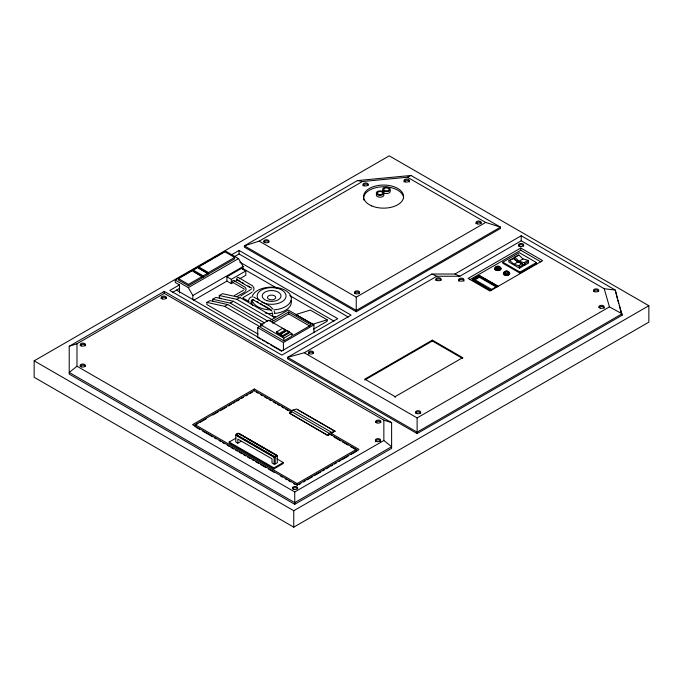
<?xml version="1.0" encoding="UTF-8"?>
<svg xmlns="http://www.w3.org/2000/svg" width="683" height="683" viewBox="0 0 683 683"><rect width="100%" height="100%" fill="white"/><g stroke="black" fill="none" stroke-linecap="round" stroke-linejoin="round"><path stroke-width="1.02" d="M248.544 300.563L249.397 298.232L251.011 297.028M253.615 290.838L253.965 288.081L252.59 285.87L238.367 277.443M245.624 291.291L246.093 288.943L245.077 287.236L233.723 280.508M251.182 289.285L240.834 295.944M350.9 454.588L356.372 451.429L356.372 449.388L330.051 434.2L327.729 435.541L289.413 413.13L290.967 411.243L292.998 410.065L296.653 408.989L334.96 431.101L331.332 433.457L331.332 435.498M327.729 435.541L329.274 433.355L334.96 431.101M243.447 290.249L234.38 295.577M76.983 343.754L76.983 366.225L69.222 372.448L294.74 502.645L391.615 446.716L383.855 440.501L383.855 420.139L164.27 293.366L76.983 343.754L69.222 346.264L69.222 374.105L294.74 504.302L391.615 448.372L391.615 422.649L164.27 291.385L69.222 346.264M34.15 360.846L389.242 155.835L648.85 305.719L648.85 322.154L293.758 527.165L34.15 377.281L34.15 360.846L293.758 510.73L648.85 305.719M179.45 293.041L179.45 284.871L175.258 282.455L175.258 280.09L225.51 251.079L238.538 258.601L243.097 266.498L243.097 269.657M178.494 278.638L192.273 270.681L202.228 276.436L202.228 277.827L188.457 285.784L178.494 280.03L178.494 278.638L188.457 284.384L202.228 276.436M193.263 270.126L197.728 267.548L207.692 273.294L207.692 274.694L203.227 277.272L193.263 271.518L193.263 270.126L203.227 275.872L207.692 273.294M198.727 266.916L224.878 251.822L234.645 257.457L234.645 258.857L208.503 273.96L198.727 268.317L198.727 266.916L208.503 272.56L234.645 257.457M357.388 180.594L244.386 245.837L244.386 247.144L356.244 311.721L500.494 228.438L500.494 227.14L411.004 175.471L357.388 180.594L362.417 181.533L407.401 177.23L411.004 175.471M179.45 284.871L169.836 290.42L281.857 355.1L351.096 315.128L239.067 250.448L231.4 254.87M407.401 177.23L485.681 222.427L500.494 227.14L356.244 310.415L244.386 245.837L259.199 241.125L362.417 181.533M172.338 292.52L179.45 288.414M234.892 256.407L239.067 253.991L348.347 317.083M175.258 280.09L188.286 287.611L238.538 258.601M192.845 299.717L192.845 295.508L243.097 266.498M193.767 300.247L226.927 281.097L226.927 276.803L241.441 268.419L245.812 270.946L245.812 275.24L239.52 278.877M226.927 276.803L231.298 279.33L245.812 270.946M226.927 281.097L231.298 283.624L233.125 282.574L243.524 288.576A5.165 2.98 0 0 1 244.343 289.191M234.961 281.507L237.727 279.919M258.029 334.098L206.889 304.567L206.889 302.381L209.954 300.605L227.738 304.575L262.938 324.895M212.678 301.442L212.678 299.256L215.845 297.429L233.432 301.28L267.736 321.087M221.155 298.787L219.311 297.72L219.311 295.534L222.47 293.707L239.972 297.506L275.172 317.834M236.694 296.738L243.524 292.794A5.165 2.98 0 0 0 244.642 291.82M206.889 302.381L224.664 306.343L227.738 304.575M212.678 299.256L230.273 303.107L233.432 301.28M219.311 295.534L236.813 299.333L239.972 297.506M243.139 297.532L250.67 293.178A7.086 4.089 0 0 0 251.284 292.776M260.778 324.826L268.786 320.207L291.863 333.526L291.863 336.215L283.855 340.834L260.778 327.507L260.778 324.826L283.855 338.145L291.863 333.526M260.479 339.024L257.73 337.436L257.73 327.652L260.769 325.902M269.537 320.839L288.252 310.031L313.941 324.86L313.941 332.681M271.732 321.787L288.704 311.986L311.226 324.988L293.357 335.31L291.556 334.269M272.619 323.204L288.704 313.924L309.425 325.885M276.572 331.878L282.711 328.327L285.503 329.94L285.503 331.016L279.364 334.559L276.572 332.954L276.572 331.878L279.364 333.492L285.503 329.94M280.5 334.337L287.108 330.521L289.336 331.81L289.336 332.886L282.736 336.702L280.5 335.413L280.5 334.337L282.736 335.626L289.336 331.81M259.199 241.125L356.244 297.156L485.681 222.427M257.73 327.652L283.411 342.482L313.941 324.86M313.506 329.129L327.191 321.232L327.191 319.806L310.347 310.082L295.799 314.53L312.643 324.254L327.191 319.806M431.912 274.02L287.577 357.354L287.577 358.788L417.117 433.577L622.076 315.239L615.263 290.044L521.223 235.755L454.946 274.02L431.912 274.02L436.804 276.248L459.838 276.248L521.223 240.809L604.233 288.73L615.263 290.044L617.253 298.411M604.233 288.73L609.441 306.88L622.076 313.804L417.117 432.143L287.577 357.354L304.268 352.769L436.804 276.248M292.102 410.807L254.332 389.003L192.538 424.672L297.139 485.067L358.925 449.388L331.332 433.457M195.099 426.721L195.099 424.672L254.332 390.48L291.743 412.08M194.382 425.654L198.07 423.52M199.914 422.461L206.368 418.73M212.823 414.999L218.364 411.806M220.208 410.739L226.662 407.017M228.506 405.95L231.272 404.353M233.116 403.286L234.961 402.227M236.805 401.16L239.571 399.564M241.415 398.496L243.259 397.429M246.025 395.833L247.869 394.765M249.713 393.707L252.479 392.11M520.779 248.006L468.111 278.416L489.976 291.043L542.652 260.633L520.779 248.006L520.779 250.26L469.955 279.603M472.423 279.492L479.406 275.462L498.197 286.314L479.406 275.778L472.423 279.492L491.222 290.668M502.85 262.195L519.319 252.684L536.445 262.571L536.445 263.647L519.976 273.157L502.85 263.271L502.85 262.195L519.976 272.082L536.445 262.571M474.386 279.441L479.415 276.538L496.72 286.527L496.72 287.278L479.415 277.289L474.386 280.192L474.386 279.441L491.7 289.43L496.72 286.527M514.06 257.636L518.832 255.007L523.007 258.934L528.096 260.36L528.668 262.946L524.664 265.252L514.06 259.13L514.06 257.636L518.832 255.007M508.895 260.744L513.394 258.345L517.663 262.084L522.367 263.527L523.221 266.046L519.498 268.197L508.895 262.076L508.895 260.744L513.394 258.345M514.828 257.32L519.003 261.248L523.007 258.934M509.672 260.496L513.94 264.236L517.663 262.084M513.94 264.236L518.645 265.678L522.367 263.527M519.003 261.248L524.092 262.665L528.096 260.36M524.664 265.252L524.664 263.766L528.668 261.461M519.498 268.197L519.498 266.951L523.221 264.808M238.043 433.79L238.043 433.364L236.455 434.277L236.455 435.071L274.37 456.961L276.589 456.005L276.589 455.254L238.674 433.364L236.455 434.704L274.37 456.534L276.589 455.57M276.863 458.839L283.257 462.528L283.257 463.492L273.951 468.871L229.189 443.028L229.189 442.055L235.959 438.153M237.846 443.19L237.846 439.109L272.005 458.831L272.005 462.912L274.096 464.116L277.255 462.929L277.255 455.518L238.948 433.406L237.761 433.406L235.789 434.542L235.789 442.003L237.846 443.19L241.014 441.363M289.413 413.42L290.967 412.523M462.69 357.661L432.348 340.143L364.79 379.15L395.124 396.661L462.69 357.661L462.69 358.515M364.79 380.004L432.348 341.005L461.768 357.986M235.789 435.233L274.096 457.345L277.255 456.159M229.189 442.055L273.951 467.898L283.257 462.528M195.099 424.672L297.139 483.59L356.372 449.388M298.958 484.58L300.785 483.53M303.517 481.95L305.335 480.892M307.162 479.842L312.626 476.683M314.453 475.633L320.831 471.953M322.649 470.903L324.476 469.844M326.295 468.794L329.027 467.215M330.854 466.165L332.672 465.114M334.499 464.056L336.318 463.006M339.058 461.426L340.877 460.376M342.704 459.326L348.168 456.167M304.268 352.769L417.117 417.919L609.441 306.88M76.983 366.225L294.74 491.948L383.855 440.501M383.855 420.139L391.615 422.649M253.675 297.003L269.939 306.197L273.14 309.314M454.946 274.02L459.838 276.248M520.779 250.26L540.825 261.837M472.423 279.808L490.326 290.147M239.776 262.127L337.718 318.671L281.857 350.925L176.521 290.104M242.542 268.342L276.735 288.081M289.669 295.551L334.021 321.155M238.589 280.414L240.314 281.413M242.038 282.412L243.763 283.402M248.083 285.895L249.807 286.894M236.924 279.953L249.841 287.406M256.962 301.553L258.712 302.569M260.471 303.576L262.221 304.592M263.971 305.6L269.23 308.639M253.521 300.059L268.445 308.682M242.969 298.044L249.073 301.57M236.813 299.333L272.91 320.182M230.273 303.107L264.569 322.914M224.664 306.343L259.864 326.67M262.315 340.083L264.15 341.141M265.986 342.2L268.735 343.788M270.57 344.847L281.575 351.207M297.566 409.774L334.96 431.366M292.998 410.065L331.315 432.185M290.967 411.243L329.274 433.355M256.168 392.102L258.012 393.169M260.778 394.765L262.622 395.833M264.466 396.891L267.224 398.488M269.068 399.555L270.912 400.614M273.678 402.21L275.514 403.277M277.358 404.336L279.202 405.403M281.968 407L283.812 408.067M285.656 409.126L288.414 410.722M334.089 437.094L340.535 440.808M342.371 441.875L347.895 445.06M350.652 446.656L358.012 450.9M289.413 413.13L327.729 435.25M239.579 434.311L241.381 435.353M243.191 436.394L244.992 437.436M246.802 438.477L263.954 448.381M265.755 449.423L272.082 453.077M273.883 454.118L275.693 455.16M196.012 427.251L199.692 429.368M202.45 430.964L212.558 436.804M214.402 437.863L216.238 438.921M218.995 440.518L220.831 441.577M222.675 442.644L224.511 443.702M227.268 445.29L229.112 446.358M230.948 447.416L233.706 449.013M235.541 450.071L237.385 451.13M239.221 452.197L241.978 453.785M243.814 454.844L245.658 455.911M247.494 456.97L250.251 458.566M252.087 459.625L253.931 460.684M255.766 461.751L258.524 463.339M260.368 464.397L265.883 467.582M268.641 469.178L274.156 472.363M280.585 476.077L282.429 477.135M285.187 478.732L287.022 479.79M288.866 480.858L290.702 481.916M293.459 483.504L295.295 484.571M518.645 265.678L519.498 266.951M188.286 287.611L192.845 295.508M524.092 262.665L524.664 263.766M274.079 310.944L274.745 312.66M617.816 300.392L618.67 303.363M619.242 305.344L622.076 315.239M521.223 235.755L521.223 240.809M519.976 272.082L519.976 273.157M491.7 289.43L491.7 290.181M479.415 276.538L479.415 277.289M432.348 340.143L432.348 341.005M417.117 417.919L417.117 433.577M395.124 396.661L395.124 397.523M356.244 297.156L356.244 311.721M297.139 483.59L297.139 485.63M294.74 491.948L294.74 504.302M293.758 510.73L293.758 527.165M288.704 311.986L288.704 313.924M283.855 338.145L283.855 340.834M283.411 342.482L283.411 350.311M282.736 335.626L282.736 336.702M279.364 333.492L279.364 334.559M275.206 457.345L275.206 464.116M274.925 456.534L274.925 456.961M274.37 456.534L274.37 456.961M274.096 457.345L274.096 464.116M273.951 467.898L273.951 468.871M254.332 389.003L254.332 391.043M251.122 304.08L251.122 301.895A4.542 2.621 60 0 1 253.914 299.828M239.067 250.448L239.067 253.991M231.298 279.33L231.298 283.624M208.503 272.56L208.503 273.96M203.227 275.872L203.227 277.272M188.457 284.384L188.457 285.784M164.27 291.385L164.27 293.366M259.088 300.127A14.445 8.341 0 0 1 270.34 287.654A14.445 8.341 0 0 1 285.17 298.812A14.445 8.341 0 0 1 261.384 301.852M252.001 297.173A19.739 11.398 0 0 1 272.244 287.142A19.739 11.398 0 0 1 291.308 297.916A19.739 11.398 0 0 1 274.387 309.817M271.296 309.937A19.739 11.398 0 0 1 252.053 300.144M233.244 282.369A1.187 0.683 -60 0 1 232.254 282.088A1.187 0.683 -60 0 1 233.074 280.551A1.187 0.683 -60 0 1 233.919 281.097M237.906 279.68A1.451 0.837 -60 0 1 236.685 279.654A1.451 0.837 -60 0 1 237.214 277.87A1.451 0.837 -60 0 1 238.529 277.597M272.773 316.502A2.638 1.528 60 0 1 272.713 315.905L272.713 314.667A4.926 2.843 60 0 0 272.594 313.557M269.691 308.938A4.926 2.843 60 0 1 270.135 309.297M270.562 309.715A4.926 2.843 60 0 1 271.356 310.697M271.996 311.807A4.926 2.843 60 0 1 272.244 312.387M252.206 291.854A7.086 4.089 0 0 1 251.796 292.333M250.67 287.389A7.086 4.089 0 0 1 251.796 288.243M291.137 300.58A19.739 11.398 0 0 1 274.387 313.471M272.329 313.582A19.739 11.398 0 0 1 265.209 312.976M252.838 305.736A19.739 11.398 0 0 1 252.001 300.827M499.632 267.531A2.501 1.443 0 0 1 498.505 269.939A2.501 1.443 0 0 1 495.448 268.171M518.474 246.204A2.63 1.52 0 0 1 521.103 244.685A2.63 1.52 0 0 1 523.741 246.204M363.8 200.042A20.003 11.551 0 0 1 382.352 186.8A20.003 11.551 0 0 1 403.576 198.625M383.428 193.912A3.816 2.203 0 0 1 380.124 197.216A3.816 2.203 0 0 1 376.82 193.912M389.558 190.096A3.816 2.203 0 0 1 388.644 193.161A3.816 2.203 0 0 1 383.325 192.64M382.642 191.564A3.816 2.203 0 0 1 382.676 190.992M385.758 191.402A2.63 1.52 0 0 1 387.756 191.556M379.424 195.014A2.698 1.554 0 0 1 380.824 195.014M498.675 267.002A3.159 1.827 0 0 1 500.451 269.811A3.159 1.827 0 0 1 495.277 269.811A3.159 1.827 0 0 1 497.045 267.002M508.118 272.03A3.159 1.827 0 0 1 508.955 274.779A3.159 1.827 0 0 1 504.114 274.779A3.159 1.827 0 0 1 504.959 272.03M498.675 266.788A3.159 1.827 0 0 1 500.451 269.597A3.159 1.827 0 0 1 495.277 269.597A3.159 1.827 0 0 1 497.045 266.788M508.306 272.372A2.501 1.443 0 0 1 508.451 274.318A2.501 1.443 0 0 1 505.104 274.575A2.501 1.443 0 0 1 504.37 272.671M508.118 271.817A3.159 1.827 0 0 1 508.955 274.566A3.159 1.827 0 0 1 504.114 274.566A3.159 1.827 0 0 1 504.959 271.817M308.451 354.11A2.63 1.52 0 0 1 310.313 352.249A2.63 1.52 0 0 1 313.531 353.324M435.839 280.423A2.63 1.52 0 0 1 438.469 278.903A2.63 1.52 0 0 1 441.098 280.423M458.771 281.234A2.63 1.52 0 0 1 461.315 279.321A2.63 1.52 0 0 1 463.851 281.234M593.587 291.197A2.63 1.52 0 0 1 596.131 290.07A2.63 1.52 0 0 1 598.667 291.197M598.974 307.615A2.63 1.52 0 0 1 602.193 306.539A2.63 1.52 0 0 1 604.054 308.4M415.537 413.044A2.63 1.52 0 0 1 418.423 411.934A2.63 1.52 0 0 1 420.711 413.437M375.454 441.756A2.63 1.52 0 0 1 377.998 439.843A2.63 1.52 0 0 1 380.542 441.756M375.752 422.384A2.63 1.52 0 0 1 378.297 421.257A2.63 1.52 0 0 1 380.841 422.384M292.52 488.789A2.63 1.52 0 0 1 295.065 487.662A2.63 1.52 0 0 1 297.6 488.789M80.167 366.327A2.63 1.52 0 0 1 82.703 365.2A2.63 1.52 0 0 1 85.247 366.327M80.227 345.803A2.63 1.52 0 0 1 82.865 344.283A2.63 1.52 0 0 1 85.495 345.803M161.137 298.77A2.63 1.52 0 0 1 163.425 297.267A2.63 1.52 0 0 1 166.311 298.377M354.511 293.195A2.63 1.52 0 0 1 357.055 292.068A2.63 1.52 0 0 1 359.599 293.195M263.86 242.064A2.63 1.52 0 0 1 266.404 240.945A2.63 1.52 0 0 1 268.948 242.064M363.1 186.024A2.63 1.52 0 0 1 364.961 184.162A2.63 1.52 0 0 1 368.18 185.238M404.114 182.113A2.63 1.52 0 0 1 406.658 180.201A2.63 1.52 0 0 1 409.202 182.113M475.974 223.725A2.63 1.52 0 0 1 478.262 222.223A2.63 1.52 0 0 1 481.148 223.332M275.172 316.647L275.129 316.784A1.443 0.717 -6.1 0 1 274.105 317.373L274.003 317.194A1.443 0.717 -53.9 0 1 275.027 316.605L275.172 316.647M269.537 299.521A4.115 2.373 0 0 0 275.71 297.464A4.115 2.373 0 0 0 269.537 295.406A4.115 2.373 0 0 0 269.537 299.521M376.683 441.491A2.63 1.52 0 0 0 380.627 440.176A2.63 1.52 0 0 0 376.683 438.862A2.63 1.52 0 0 0 376.683 441.491M376.982 422.905A2.63 1.52 0 0 0 380.935 421.59A2.63 1.52 0 0 0 376.982 420.276A2.63 1.52 0 0 0 376.982 422.905M293.741 489.318A2.63 1.52 0 0 0 297.694 488.004A2.63 1.52 0 0 0 293.741 486.689A2.63 1.52 0 0 0 293.741 489.318M81.388 366.856A2.63 1.52 0 0 0 85.341 365.542A2.63 1.52 0 0 0 81.388 364.227A2.63 1.52 0 0 0 81.388 366.856M81.55 345.94A2.63 1.52 0 0 0 85.495 344.625A2.63 1.52 0 0 0 81.55 343.31A2.63 1.52 0 0 0 81.55 345.94M162.452 298.906A2.63 1.52 0 0 0 166.396 297.592A2.63 1.52 0 0 0 162.452 296.277A2.63 1.52 0 0 0 162.452 298.906M416.758 413.574A2.63 1.52 0 0 0 420.711 412.259A2.63 1.52 0 0 0 416.758 410.935A2.63 1.52 0 0 0 416.758 413.574M309.126 353.606A2.63 1.52 0 0 0 313.531 352.932A2.63 1.52 0 0 0 310.313 351.071A2.63 1.52 0 0 0 309.126 353.606M600.195 308.144A2.63 1.52 0 0 0 604.148 306.829A2.63 1.52 0 0 0 600.195 305.514A2.63 1.52 0 0 0 600.195 308.144M594.816 291.726A2.63 1.52 0 0 0 598.76 290.412A2.63 1.52 0 0 0 594.816 289.088A2.63 1.52 0 0 0 594.816 291.726M519.789 246.332A2.63 1.52 0 0 0 523.741 245.018A2.63 1.52 0 0 0 519.789 243.703A2.63 1.52 0 0 0 519.789 246.332M459.454 280.739A2.63 1.52 0 0 0 463.851 280.056A2.63 1.52 0 0 0 460.632 278.194A2.63 1.52 0 0 0 459.454 280.739M437.154 280.551A2.63 1.52 0 0 0 441.098 279.236A2.63 1.52 0 0 0 437.154 277.921A2.63 1.52 0 0 0 437.154 280.551M371.697 205.89A20.003 11.551 0 0 0 403.457 197.908A20.003 11.551 0 0 0 375.59 186.015A20.003 11.551 0 0 0 371.697 205.89M265.089 242.593A2.63 1.52 0 0 0 269.034 241.278A2.63 1.52 0 0 0 265.089 239.964A2.63 1.52 0 0 0 265.089 242.593M364.321 185.767A2.63 1.52 0 0 0 368.274 184.453A2.63 1.52 0 0 0 364.321 183.138A2.63 1.52 0 0 0 364.321 185.767M405.343 181.857A2.63 1.52 0 0 0 409.296 180.543A2.63 1.52 0 0 0 405.343 179.219A2.63 1.52 0 0 0 405.343 181.857M355.741 293.724A2.63 1.52 0 0 0 359.685 292.409A2.63 1.52 0 0 0 355.741 291.095A2.63 1.52 0 0 0 355.741 293.724M477.289 223.862A2.63 1.52 0 0 0 481.233 222.547A2.63 1.52 0 0 0 477.289 221.232A2.63 1.52 0 0 0 477.289 223.862M266.891 300.665A9.408 5.43 0 0 0 281.003 295.961A9.408 5.43 0 0 0 266.891 291.257A9.408 5.43 0 0 0 266.891 300.665M496.097 268.82A2.501 1.443 0 0 0 500.28 268.171A2.501 1.443 0 0 0 497.215 266.404A2.501 1.443 0 0 0 496.097 268.82M497.002 268.009A1.708 0.99 0 0 0 499.572 267.155A1.708 0.99 0 0 0 497.002 266.293A1.708 0.99 0 0 0 497.002 268.009M378.775 194.424A2.698 1.554 0 0 0 382.821 193.076A2.698 1.554 0 0 0 378.775 191.735A2.698 1.554 0 0 0 378.775 194.424M378.211 194.988A3.816 2.203 0 0 0 383.94 193.076A3.816 2.203 0 0 0 378.211 191.172A3.816 2.203 0 0 0 378.211 194.988M384 191.129A3.816 2.203 0 0 0 390.206 189.806A3.816 2.203 0 0 0 385.118 187.364A3.816 2.203 0 0 0 384 191.129M384.58 190.506A2.63 1.52 0 0 0 388.986 189.823A2.63 1.52 0 0 0 385.758 187.962A2.63 1.52 0 0 0 384.58 190.506M505.283 273.892A2.501 1.443 0 0 0 509.04 272.637A2.501 1.443 0 0 0 505.283 271.39A2.501 1.443 0 0 0 505.283 273.892M505.685 272.85A1.708 0.99 0 0 0 508.246 271.996A1.708 0.99 0 0 0 505.685 271.142A1.708 0.99 0 0 0 505.685 272.85"/></g></svg>
